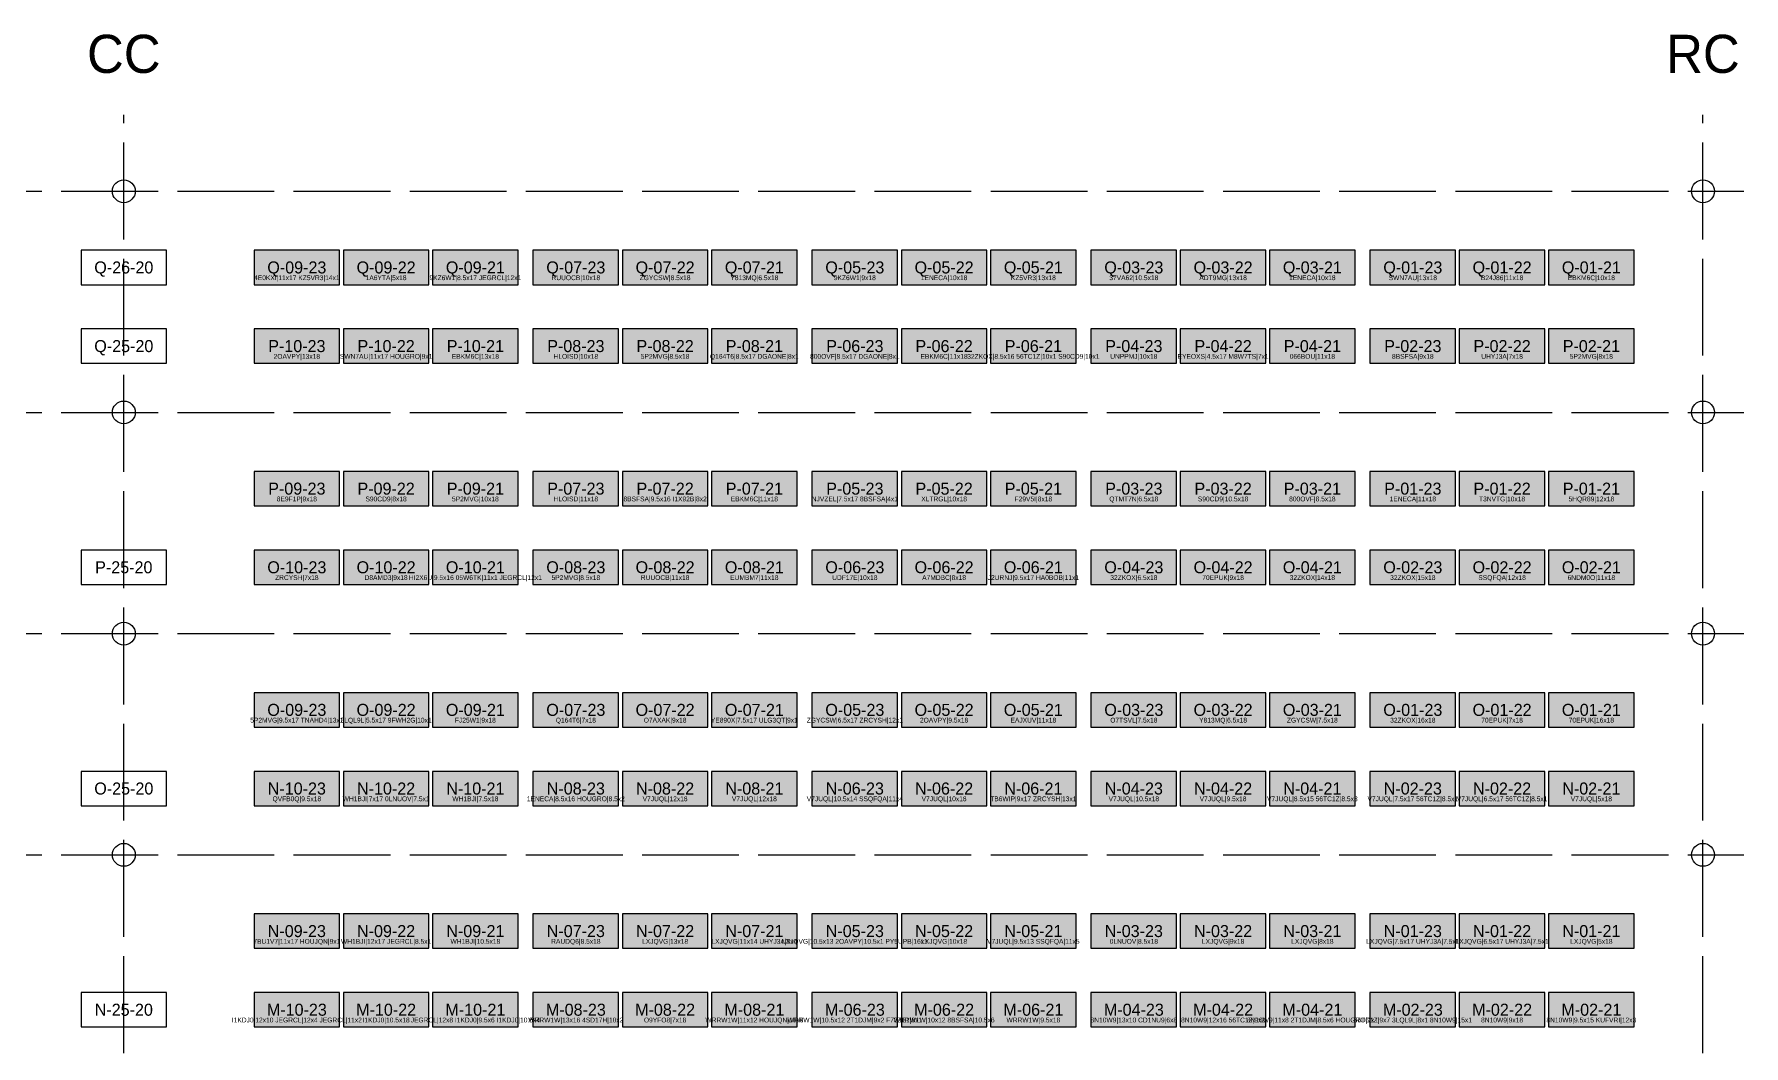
# Model space of a CAD drawing. Header units: metres. Extents: x 0 to 111, y -140 to 53.
# Drawn here: x 26.03 to 48.46, y -28.2 to -14.94 of the extents above; entities that cross this region are included whole.
import ezdxf
from ezdxf.enums import TextEntityAlignment as Align

# ---------------------------------------------------------------- set-up
doc = ezdxf.new("R2010")
doc.units = ezdxf.units.M
doc.linetypes.add('DASHED', pattern=[1.524, 1.27, -0.254])
for name, color, linetype in [('CROSS_AISLES', 4, 'Continuous'), ('LABELS', 7, 'Continuous'), ('RACK_L2', 7, 'Continuous'), ('STOCK_ONLY', 254, 'Continuous'), ('SUPPORT_POINTS', 8, 'Continuous'), ('WALKWAYS', 8, 'Continuous')]:
    doc.layers.add(name, color=color, linetype=linetype)

msp = doc.modelspace()

# ---------------------------------------------------------------- hatches: boundary and pattern name
at = {"layer": 'STOCK_ONLY'}
for points in [[(28.912, -18.226), (30.035, -18.226), (30.035, -17.775), (28.912, -17.775)], [(30.084, -18.226), (31.206, -18.226), (31.206, -17.775), (30.084, -17.775)], [(31.255, -18.226), (32.377, -18.226), (32.377, -17.775), (31.255, -17.775)], [(32.572, -18.226), (33.695, -18.226), (33.695, -17.775), (32.572, -17.775)], [(33.744, -18.226), (34.866, -18.226), (34.866, -17.775), (33.744, -17.775)], [(34.915, -18.226), (36.037, -18.226), (36.037, -17.775), (34.915, -17.775)], [(36.232, -18.226), (37.355, -18.226), (37.355, -17.775), (36.232, -17.775)], [(37.404, -18.226), (38.526, -18.226), (38.526, -17.775), (37.404, -17.775)], [(38.575, -18.226), (39.697, -18.226), (39.697, -17.775), (38.575, -17.775)], [(39.892, -18.226), (41.015, -18.226), (41.015, -17.775), (39.892, -17.775)], [(41.064, -18.226), (42.186, -18.226), (42.186, -17.775), (41.064, -17.775)], [(42.235, -18.226), (43.357, -18.226), (43.357, -17.775), (42.235, -17.775)], [(43.552, -18.226), (44.675, -18.226), (44.675, -17.775), (43.552, -17.775)], [(44.724, -18.226), (45.846, -18.226), (45.846, -17.775), (44.724, -17.775)], [(45.895, -18.226), (47.017, -18.226), (47.017, -17.775), (45.895, -17.775)], [(28.912, -19.257), (30.035, -19.257), (30.035, -18.806), (28.912, -18.806)], [(30.084, -19.257), (31.206, -19.257), (31.206, -18.806), (30.084, -18.806)], [(31.255, -19.257), (32.377, -19.257), (32.377, -18.806), (31.255, -18.806)], [(32.572, -19.257), (33.695, -19.257), (33.695, -18.806), (32.572, -18.806)], [(33.744, -19.257), (34.866, -19.257), (34.866, -18.806), (33.744, -18.806)], [(34.915, -19.257), (36.037, -19.257), (36.037, -18.806), (34.915, -18.806)], [(36.232, -19.257), (37.355, -19.257), (37.355, -18.806), (36.232, -18.806)], [(37.404, -19.257), (38.526, -19.257), (38.526, -18.806), (37.404, -18.806)], [(38.575, -19.257), (39.697, -19.257), (39.697, -18.806), (38.575, -18.806)], [(39.892, -19.257), (41.015, -19.257), (41.015, -18.806), (39.892, -18.806)], [(41.064, -19.257), (42.186, -19.257), (42.186, -18.806), (41.064, -18.806)], [(42.235, -19.257), (43.357, -19.257), (43.357, -18.806), (42.235, -18.806)], [(43.552, -19.257), (44.675, -19.257), (44.675, -18.806), (43.552, -18.806)], [(44.724, -19.257), (45.846, -19.257), (45.846, -18.806), (44.724, -18.806)], [(45.895, -19.257), (47.017, -19.257), (47.017, -18.806), (45.895, -18.806)], [(28.912, -21.126), (30.035, -21.126), (30.035, -20.675), (28.912, -20.675)], [(30.084, -21.126), (31.206, -21.126), (31.206, -20.675), (30.084, -20.675)], [(31.255, -21.126), (32.377, -21.126), (32.377, -20.675), (31.255, -20.675)], [(32.572, -21.126), (33.695, -21.126), (33.695, -20.675), (32.572, -20.675)], [(33.744, -21.126), (34.866, -21.126), (34.866, -20.675), (33.744, -20.675)], [(34.915, -21.126), (36.037, -21.126), (36.037, -20.675), (34.915, -20.675)], [(36.232, -21.126), (37.355, -21.126), (37.355, -20.675), (36.232, -20.675)], [(37.404, -21.126), (38.526, -21.126), (38.526, -20.675), (37.404, -20.675)], [(38.575, -21.126), (39.697, -21.126), (39.697, -20.675), (38.575, -20.675)], [(39.892, -21.126), (41.015, -21.126), (41.015, -20.675), (39.892, -20.675)], [(41.064, -21.126), (42.186, -21.126), (42.186, -20.675), (41.064, -20.675)], [(42.235, -21.126), (43.357, -21.126), (43.357, -20.675), (42.235, -20.675)], [(43.552, -21.126), (44.675, -21.126), (44.675, -20.675), (43.552, -20.675)], [(44.724, -21.126), (45.846, -21.126), (45.846, -20.675), (44.724, -20.675)], [(45.895, -21.126), (47.017, -21.126), (47.017, -20.675), (45.895, -20.675)], [(28.912, -22.157), (30.035, -22.157), (30.035, -21.706), (28.912, -21.706)], [(30.084, -22.157), (31.206, -22.157), (31.206, -21.706), (30.084, -21.706)], [(31.255, -22.157), (32.377, -22.157), (32.377, -21.706), (31.255, -21.706)], [(32.572, -22.157), (33.695, -22.157), (33.695, -21.706), (32.572, -21.706)], [(33.744, -22.157), (34.866, -22.157), (34.866, -21.706), (33.744, -21.706)], [(34.915, -22.157), (36.037, -22.157), (36.037, -21.706), (34.915, -21.706)], [(36.232, -22.157), (37.355, -22.157), (37.355, -21.706), (36.232, -21.706)], [(37.404, -22.157), (38.526, -22.157), (38.526, -21.706), (37.404, -21.706)], [(38.575, -22.157), (39.697, -22.157), (39.697, -21.706), (38.575, -21.706)], [(39.892, -22.157), (41.015, -22.157), (41.015, -21.706), (39.892, -21.706)], [(41.064, -22.157), (42.186, -22.157), (42.186, -21.706), (41.064, -21.706)], [(42.235, -22.157), (43.357, -22.157), (43.357, -21.706), (42.235, -21.706)], [(43.552, -22.157), (44.675, -22.157), (44.675, -21.706), (43.552, -21.706)], [(44.724, -22.157), (45.846, -22.157), (45.846, -21.706), (44.724, -21.706)], [(45.895, -22.157), (47.017, -22.157), (47.017, -21.706), (45.895, -21.706)], [(28.912, -24.026), (30.035, -24.026), (30.035, -23.575), (28.912, -23.575)], [(30.084, -24.026), (31.206, -24.026), (31.206, -23.575), (30.084, -23.575)], [(31.255, -24.026), (32.377, -24.026), (32.377, -23.575), (31.255, -23.575)], [(32.572, -24.026), (33.695, -24.026), (33.695, -23.575), (32.572, -23.575)], [(33.744, -24.026), (34.866, -24.026), (34.866, -23.575), (33.744, -23.575)], [(34.915, -24.026), (36.037, -24.026), (36.037, -23.575), (34.915, -23.575)], [(36.232, -24.026), (37.355, -24.026), (37.355, -23.575), (36.232, -23.575)], [(37.404, -24.026), (38.526, -24.026), (38.526, -23.575), (37.404, -23.575)], [(38.575, -24.026), (39.697, -24.026), (39.697, -23.575), (38.575, -23.575)], [(39.892, -24.026), (41.015, -24.026), (41.015, -23.575), (39.892, -23.575)], [(41.064, -24.026), (42.186, -24.026), (42.186, -23.575), (41.064, -23.575)], [(42.235, -24.026), (43.357, -24.026), (43.357, -23.575), (42.235, -23.575)], [(43.552, -24.026), (44.675, -24.026), (44.675, -23.575), (43.552, -23.575)], [(44.724, -24.026), (45.846, -24.026), (45.846, -23.575), (44.724, -23.575)], [(45.895, -24.026), (47.017, -24.026), (47.017, -23.575), (45.895, -23.575)], [(28.912, -25.057), (30.035, -25.057), (30.035, -24.606), (28.912, -24.606)], [(30.084, -25.057), (31.206, -25.057), (31.206, -24.606), (30.084, -24.606)], [(31.255, -25.057), (32.377, -25.057), (32.377, -24.606), (31.255, -24.606)], [(32.572, -25.057), (33.695, -25.057), (33.695, -24.606), (32.572, -24.606)], [(33.744, -25.057), (34.866, -25.057), (34.866, -24.606), (33.744, -24.606)], [(34.915, -25.057), (36.037, -25.057), (36.037, -24.606), (34.915, -24.606)], [(36.232, -25.057), (37.355, -25.057), (37.355, -24.606), (36.232, -24.606)], [(37.404, -25.057), (38.526, -25.057), (38.526, -24.606), (37.404, -24.606)], [(38.575, -25.057), (39.697, -25.057), (39.697, -24.606), (38.575, -24.606)], [(39.892, -25.057), (41.015, -25.057), (41.015, -24.606), (39.892, -24.606)], [(41.064, -25.057), (42.186, -25.057), (42.186, -24.606), (41.064, -24.606)], [(42.235, -25.057), (43.357, -25.057), (43.357, -24.606), (42.235, -24.606)], [(43.552, -25.057), (44.675, -25.057), (44.675, -24.606), (43.552, -24.606)], [(44.724, -25.057), (45.846, -25.057), (45.846, -24.606), (44.724, -24.606)], [(45.895, -25.057), (47.017, -25.057), (47.017, -24.606), (45.895, -24.606)], [(28.912, -26.926), (30.035, -26.926), (30.035, -26.475), (28.912, -26.475)], [(30.084, -26.926), (31.206, -26.926), (31.206, -26.475), (30.084, -26.475)], [(31.255, -26.926), (32.377, -26.926), (32.377, -26.475), (31.255, -26.475)], [(32.572, -26.926), (33.695, -26.926), (33.695, -26.475), (32.572, -26.475)], [(33.744, -26.926), (34.866, -26.926), (34.866, -26.475), (33.744, -26.475)], [(34.915, -26.926), (36.037, -26.926), (36.037, -26.475), (34.915, -26.475)], [(36.232, -26.926), (37.355, -26.926), (37.355, -26.475), (36.232, -26.475)], [(37.404, -26.926), (38.526, -26.926), (38.526, -26.475), (37.404, -26.475)], [(38.575, -26.926), (39.697, -26.926), (39.697, -26.475), (38.575, -26.475)], [(39.892, -26.926), (41.015, -26.926), (41.015, -26.475), (39.892, -26.475)], [(41.064, -26.926), (42.186, -26.926), (42.186, -26.475), (41.064, -26.475)], [(42.235, -26.926), (43.357, -26.926), (43.357, -26.475), (42.235, -26.475)], [(43.552, -26.926), (44.675, -26.926), (44.675, -26.475), (43.552, -26.475)], [(44.724, -26.926), (45.846, -26.926), (45.846, -26.475), (44.724, -26.475)], [(45.895, -26.926), (47.017, -26.926), (47.017, -26.475), (45.895, -26.475)], [(28.912, -27.957), (30.035, -27.957), (30.035, -27.506), (28.912, -27.506)], [(30.084, -27.957), (31.206, -27.957), (31.206, -27.506), (30.084, -27.506)], [(31.255, -27.957), (32.377, -27.957), (32.377, -27.506), (31.255, -27.506)], [(32.572, -27.957), (33.695, -27.957), (33.695, -27.506), (32.572, -27.506)], [(33.744, -27.957), (34.866, -27.957), (34.866, -27.506), (33.744, -27.506)], [(34.915, -27.957), (36.037, -27.957), (36.037, -27.506), (34.915, -27.506)], [(36.232, -27.957), (37.355, -27.957), (37.355, -27.506), (36.232, -27.506)], [(37.404, -27.957), (38.526, -27.957), (38.526, -27.506), (37.404, -27.506)], [(38.575, -27.957), (39.697, -27.957), (39.697, -27.506), (38.575, -27.506)], [(39.892, -27.957), (41.015, -27.957), (41.015, -27.506), (39.892, -27.506)], [(41.064, -27.957), (42.186, -27.957), (42.186, -27.506), (41.064, -27.506)], [(42.235, -27.957), (43.357, -27.957), (43.357, -27.506), (42.235, -27.506)], [(43.552, -27.957), (44.675, -27.957), (44.675, -27.506), (43.552, -27.506)], [(44.724, -27.957), (45.846, -27.957), (45.846, -27.506), (44.724, -27.506)], [(45.895, -27.957), (47.017, -27.957), (47.017, -27.506), (45.895, -27.506)]]:
    msp.add_hatch(color=254, dxfattribs=at).paths.add_polyline_path(points)

# ---------------------------------------------------------------- linework, layer by layer
at = {"layer": 'CROSS_AISLES', "linetype": 'DASHED'}
for p, q in [((27.204, -66.4), (27.204, -16)), ((47.92, -66.4), (47.92, -16))]:
    msp.add_line(p, q, dxfattribs=at)
at = {"layer": 'RACK_L2'}
for points in [[(26.643, -18.226), (27.766, -18.226), (27.766, -17.775), (26.643, -17.775)], [(28.912, -18.226), (30.035, -18.226), (30.035, -17.775), (28.912, -17.775)], [(30.084, -18.226), (31.206, -18.226), (31.206, -17.775), (30.084, -17.775)], [(31.255, -18.226), (32.377, -18.226), (32.377, -17.775), (31.255, -17.775)], [(32.572, -18.226), (33.695, -18.226), (33.695, -17.775), (32.572, -17.775)], [(33.744, -18.226), (34.866, -18.226), (34.866, -17.775), (33.744, -17.775)], [(34.915, -18.226), (36.037, -18.226), (36.037, -17.775), (34.915, -17.775)], [(36.232, -18.226), (37.355, -18.226), (37.355, -17.775), (36.232, -17.775)], [(37.404, -18.226), (38.526, -18.226), (38.526, -17.775), (37.404, -17.775)], [(38.575, -18.226), (39.697, -18.226), (39.697, -17.775), (38.575, -17.775)], [(39.892, -18.226), (41.015, -18.226), (41.015, -17.775), (39.892, -17.775)], [(41.064, -18.226), (42.186, -18.226), (42.186, -17.775), (41.064, -17.775)], [(42.235, -18.226), (43.357, -18.226), (43.357, -17.775), (42.235, -17.775)], [(43.552, -18.226), (44.675, -18.226), (44.675, -17.775), (43.552, -17.775)], [(44.724, -18.226), (45.846, -18.226), (45.846, -17.775), (44.724, -17.775)], [(45.895, -18.226), (47.017, -18.226), (47.017, -17.775), (45.895, -17.775)], [(26.643, -19.257), (27.766, -19.257), (27.766, -18.806), (26.643, -18.806)], [(28.912, -19.257), (30.035, -19.257), (30.035, -18.806), (28.912, -18.806)], [(30.084, -19.257), (31.206, -19.257), (31.206, -18.806), (30.084, -18.806)], [(31.255, -19.257), (32.377, -19.257), (32.377, -18.806), (31.255, -18.806)], [(32.572, -19.257), (33.695, -19.257), (33.695, -18.806), (32.572, -18.806)], [(33.744, -19.257), (34.866, -19.257), (34.866, -18.806), (33.744, -18.806)], [(34.915, -19.257), (36.037, -19.257), (36.037, -18.806), (34.915, -18.806)], [(36.232, -19.257), (37.355, -19.257), (37.355, -18.806), (36.232, -18.806)], [(37.404, -19.257), (38.526, -19.257), (38.526, -18.806), (37.404, -18.806)], [(38.575, -19.257), (39.697, -19.257), (39.697, -18.806), (38.575, -18.806)], [(39.892, -19.257), (41.015, -19.257), (41.015, -18.806), (39.892, -18.806)], [(41.064, -19.257), (42.186, -19.257), (42.186, -18.806), (41.064, -18.806)], [(42.235, -19.257), (43.357, -19.257), (43.357, -18.806), (42.235, -18.806)], [(43.552, -19.257), (44.675, -19.257), (44.675, -18.806), (43.552, -18.806)], [(44.724, -19.257), (45.846, -19.257), (45.846, -18.806), (44.724, -18.806)], [(45.895, -19.257), (47.017, -19.257), (47.017, -18.806), (45.895, -18.806)], [(28.912, -21.126), (30.035, -21.126), (30.035, -20.675), (28.912, -20.675)], [(30.084, -21.126), (31.206, -21.126), (31.206, -20.675), (30.084, -20.675)], [(31.255, -21.126), (32.377, -21.126), (32.377, -20.675), (31.255, -20.675)], [(32.572, -21.126), (33.695, -21.126), (33.695, -20.675), (32.572, -20.675)], [(33.744, -21.126), (34.866, -21.126), (34.866, -20.675), (33.744, -20.675)], [(34.915, -21.126), (36.037, -21.126), (36.037, -20.675), (34.915, -20.675)], [(36.232, -21.126), (37.355, -21.126), (37.355, -20.675), (36.232, -20.675)], [(37.404, -21.126), (38.526, -21.126), (38.526, -20.675), (37.404, -20.675)], [(38.575, -21.126), (39.697, -21.126), (39.697, -20.675), (38.575, -20.675)], [(39.892, -21.126), (41.015, -21.126), (41.015, -20.675), (39.892, -20.675)], [(41.064, -21.126), (42.186, -21.126), (42.186, -20.675), (41.064, -20.675)], [(42.235, -21.126), (43.357, -21.126), (43.357, -20.675), (42.235, -20.675)], [(43.552, -21.126), (44.675, -21.126), (44.675, -20.675), (43.552, -20.675)], [(44.724, -21.126), (45.846, -21.126), (45.846, -20.675), (44.724, -20.675)], [(45.895, -21.126), (47.017, -21.126), (47.017, -20.675), (45.895, -20.675)], [(26.643, -22.157), (27.766, -22.157), (27.766, -21.706), (26.643, -21.706)], [(28.912, -22.157), (30.035, -22.157), (30.035, -21.706), (28.912, -21.706)], [(30.084, -22.157), (31.206, -22.157), (31.206, -21.706), (30.084, -21.706)], [(31.255, -22.157), (32.377, -22.157), (32.377, -21.706), (31.255, -21.706)], [(32.572, -22.157), (33.695, -22.157), (33.695, -21.706), (32.572, -21.706)], [(33.744, -22.157), (34.866, -22.157), (34.866, -21.706), (33.744, -21.706)], [(34.915, -22.157), (36.037, -22.157), (36.037, -21.706), (34.915, -21.706)], [(36.232, -22.157), (37.355, -22.157), (37.355, -21.706), (36.232, -21.706)], [(37.404, -22.157), (38.526, -22.157), (38.526, -21.706), (37.404, -21.706)], [(38.575, -22.157), (39.697, -22.157), (39.697, -21.706), (38.575, -21.706)], [(39.892, -22.157), (41.015, -22.157), (41.015, -21.706), (39.892, -21.706)], [(41.064, -22.157), (42.186, -22.157), (42.186, -21.706), (41.064, -21.706)], [(42.235, -22.157), (43.357, -22.157), (43.357, -21.706), (42.235, -21.706)], [(43.552, -22.157), (44.675, -22.157), (44.675, -21.706), (43.552, -21.706)], [(44.724, -22.157), (45.846, -22.157), (45.846, -21.706), (44.724, -21.706)], [(45.895, -22.157), (47.017, -22.157), (47.017, -21.706), (45.895, -21.706)], [(28.912, -24.026), (30.035, -24.026), (30.035, -23.575), (28.912, -23.575)], [(30.084, -24.026), (31.206, -24.026), (31.206, -23.575), (30.084, -23.575)], [(31.255, -24.026), (32.377, -24.026), (32.377, -23.575), (31.255, -23.575)], [(32.572, -24.026), (33.695, -24.026), (33.695, -23.575), (32.572, -23.575)], [(33.744, -24.026), (34.866, -24.026), (34.866, -23.575), (33.744, -23.575)], [(34.915, -24.026), (36.037, -24.026), (36.037, -23.575), (34.915, -23.575)], [(36.232, -24.026), (37.355, -24.026), (37.355, -23.575), (36.232, -23.575)], [(37.404, -24.026), (38.526, -24.026), (38.526, -23.575), (37.404, -23.575)], [(38.575, -24.026), (39.697, -24.026), (39.697, -23.575), (38.575, -23.575)], [(39.892, -24.026), (41.015, -24.026), (41.015, -23.575), (39.892, -23.575)], [(41.064, -24.026), (42.186, -24.026), (42.186, -23.575), (41.064, -23.575)], [(42.235, -24.026), (43.357, -24.026), (43.357, -23.575), (42.235, -23.575)], [(43.552, -24.026), (44.675, -24.026), (44.675, -23.575), (43.552, -23.575)], [(44.724, -24.026), (45.846, -24.026), (45.846, -23.575), (44.724, -23.575)], [(45.895, -24.026), (47.017, -24.026), (47.017, -23.575), (45.895, -23.575)], [(26.643, -25.057), (27.766, -25.057), (27.766, -24.606), (26.643, -24.606)], [(28.912, -25.057), (30.035, -25.057), (30.035, -24.606), (28.912, -24.606)], [(30.084, -25.057), (31.206, -25.057), (31.206, -24.606), (30.084, -24.606)], [(31.255, -25.057), (32.377, -25.057), (32.377, -24.606), (31.255, -24.606)], [(32.572, -25.057), (33.695, -25.057), (33.695, -24.606), (32.572, -24.606)], [(33.744, -25.057), (34.866, -25.057), (34.866, -24.606), (33.744, -24.606)], [(34.915, -25.057), (36.037, -25.057), (36.037, -24.606), (34.915, -24.606)], [(36.232, -25.057), (37.355, -25.057), (37.355, -24.606), (36.232, -24.606)], [(37.404, -25.057), (38.526, -25.057), (38.526, -24.606), (37.404, -24.606)], [(38.575, -25.057), (39.697, -25.057), (39.697, -24.606), (38.575, -24.606)], [(39.892, -25.057), (41.015, -25.057), (41.015, -24.606), (39.892, -24.606)], [(41.064, -25.057), (42.186, -25.057), (42.186, -24.606), (41.064, -24.606)], [(42.235, -25.057), (43.357, -25.057), (43.357, -24.606), (42.235, -24.606)], [(43.552, -25.057), (44.675, -25.057), (44.675, -24.606), (43.552, -24.606)], [(44.724, -25.057), (45.846, -25.057), (45.846, -24.606), (44.724, -24.606)], [(45.895, -25.057), (47.017, -25.057), (47.017, -24.606), (45.895, -24.606)], [(28.912, -26.926), (30.035, -26.926), (30.035, -26.475), (28.912, -26.475)], [(30.084, -26.926), (31.206, -26.926), (31.206, -26.475), (30.084, -26.475)], [(31.255, -26.926), (32.377, -26.926), (32.377, -26.475), (31.255, -26.475)], [(32.572, -26.926), (33.695, -26.926), (33.695, -26.475), (32.572, -26.475)], [(33.744, -26.926), (34.866, -26.926), (34.866, -26.475), (33.744, -26.475)], [(34.915, -26.926), (36.037, -26.926), (36.037, -26.475), (34.915, -26.475)], [(36.232, -26.926), (37.355, -26.926), (37.355, -26.475), (36.232, -26.475)], [(37.404, -26.926), (38.526, -26.926), (38.526, -26.475), (37.404, -26.475)], [(38.575, -26.926), (39.697, -26.926), (39.697, -26.475), (38.575, -26.475)], [(39.892, -26.926), (41.015, -26.926), (41.015, -26.475), (39.892, -26.475)], [(41.064, -26.926), (42.186, -26.926), (42.186, -26.475), (41.064, -26.475)], [(42.235, -26.926), (43.357, -26.926), (43.357, -26.475), (42.235, -26.475)], [(43.552, -26.926), (44.675, -26.926), (44.675, -26.475), (43.552, -26.475)], [(44.724, -26.926), (45.846, -26.926), (45.846, -26.475), (44.724, -26.475)], [(45.895, -26.926), (47.017, -26.926), (47.017, -26.475), (45.895, -26.475)], [(26.643, -27.957), (27.766, -27.957), (27.766, -27.506), (26.643, -27.506)], [(28.912, -27.957), (30.035, -27.957), (30.035, -27.506), (28.912, -27.506)], [(30.084, -27.957), (31.206, -27.957), (31.206, -27.506), (30.084, -27.506)], [(31.255, -27.957), (32.377, -27.957), (32.377, -27.506), (31.255, -27.506)], [(32.572, -27.957), (33.695, -27.957), (33.695, -27.506), (32.572, -27.506)], [(33.744, -27.957), (34.866, -27.957), (34.866, -27.506), (33.744, -27.506)], [(34.915, -27.957), (36.037, -27.957), (36.037, -27.506), (34.915, -27.506)], [(36.232, -27.957), (37.355, -27.957), (37.355, -27.506), (36.232, -27.506)], [(37.404, -27.957), (38.526, -27.957), (38.526, -27.506), (37.404, -27.506)], [(38.575, -27.957), (39.697, -27.957), (39.697, -27.506), (38.575, -27.506)], [(39.892, -27.957), (41.015, -27.957), (41.015, -27.506), (39.892, -27.506)], [(41.064, -27.957), (42.186, -27.957), (42.186, -27.506), (41.064, -27.506)], [(42.235, -27.957), (43.357, -27.957), (43.357, -27.506), (42.235, -27.506)], [(43.552, -27.957), (44.675, -27.957), (44.675, -27.506), (43.552, -27.506)], [(44.724, -27.957), (45.846, -27.957), (45.846, -27.506), (44.724, -27.506)], [(45.895, -27.957), (47.017, -27.957), (47.017, -27.506), (45.895, -27.506)]]:
    msp.add_lwpolyline(points, close=True, dxfattribs=at)
at = {"layer": 'SUPPORT_POINTS'}
for centre in [(27.204, -17.001), (47.92, -17.001), (27.204, -19.901), (47.92, -19.901), (27.204, -22.801), (47.92, -22.801), (27.204, -25.701), (47.92, -25.701)]:
    msp.add_circle(centre, 0.15, dxfattribs=at)
at = {"layer": 'WALKWAYS', "linetype": 'DASHED'}
for p, q in [((2, -17.001), (48.456, -17.001)), ((2, -19.901), (48.456, -19.901)), ((2, -22.801), (48.456, -22.801)), ((2, -25.701), (48.456, -25.701))]:
    msp.add_line(p, q, dxfattribs=at)

# ---------------------------------------------------------------- texts
at = {"layer": 'CROSS_AISLES'}
for s, p in [('CC', (27.204, -15.2)), ('RC', (47.92, -15.2))]:
    msp.add_text(s, height=0.5, dxfattribs=at).set_placement(p, align=Align.MIDDLE_CENTER)
at = {"layer": 'LABELS'}
for s, height, p in [('Q-26-20', 0.1579, (27.204, -18)), ('Q-09-23', 0.1579, (29.474, -18)), ('Q-09-22', 0.1579, (30.645, -18)), ('Q-09-21', 0.1579, (31.816, -18)), ('Q-07-23', 0.1579, (33.134, -18)), ('Q-07-22', 0.1579, (34.305, -18)), ('Q-07-21', 0.1579, (35.476, -18)), ('Q-05-23', 0.1579, (36.794, -18)), ('Q-05-22', 0.1579, (37.965, -18)), ('Q-05-21', 0.1579, (39.136, -18)), ('Q-03-23', 0.1579, (40.454, -18)), ('Q-03-22', 0.1579, (41.625, -18)), ('Q-03-21', 0.1579, (42.796, -18)), ('Q-01-23', 0.1579, (44.114, -18)), ('Q-01-22', 0.1579, (45.285, -18)), ('Q-01-21', 0.1579, (46.456, -18)), ('4E0KXI|11x17 KZ5VR3|14x1', 0.06314, (29.474, -18.135)), ('1A6YTA|5x18', 0.06314, (30.645, -18.135)), ('9KZ6W1|8.5x17 JEGRCL|12x1', 0.06314, (31.816, -18.135)), ('RUUOCB|10x18', 0.06314, (33.134, -18.135)), ('ZGYCSW|8.5x18', 0.06314, (34.305, -18.135)), ('Y813MQ|6.5x18', 0.06314, (35.476, -18.135)), ('9KZ6W1|9x18', 0.06314, (36.794, -18.135)), ('1ENECA|10x18', 0.06314, (37.965, -18.135)), ('KZ5VR3|13x18', 0.06314, (39.136, -18.135)), ('37VA62|10.5x18', 0.06314, (40.454, -18.135)), ('ADT9MG|13x18', 0.06314, (41.625, -18.135)), ('1ENECA|10x18', 0.06314, (42.796, -18.135)), ('SWN7AU|13x18', 0.06314, (44.114, -18.135)), ('B24J86|11x18', 0.06314, (45.285, -18.135)), ('EBKM6C|10x18', 0.06314, (46.456, -18.135)), ('Q-25-20', 0.1579, (27.204, -19.031)), ('P-10-23', 0.1579, (29.474, -19.031)), ('P-10-22', 0.1579, (30.645, -19.031)), ('P-10-21', 0.1579, (31.816, -19.031)), ('P-08-23', 0.1579, (33.134, -19.031)), ('P-08-22', 0.1579, (34.305, -19.031)), ('P-08-21', 0.1579, (35.476, -19.031)), ('P-06-23', 0.1579, (36.794, -19.031)), ('P-06-22', 0.1579, (37.965, -19.031)), ('P-06-21', 0.1579, (39.136, -19.031)), ('P-04-23', 0.1579, (40.454, -19.031)), ('P-04-22', 0.1579, (41.625, -19.031)), ('P-04-21', 0.1579, (42.796, -19.031)), ('P-02-23', 0.1579, (44.114, -19.031)), ('P-02-22', 0.1579, (45.285, -19.031)), ('P-02-21', 0.1579, (46.456, -19.031)), ('2OAVPY|13x18', 0.06314, (29.474, -19.166)), ('SWN7AU|11x17 HOUGRO|9x1', 0.06314, (30.645, -19.166)), ('EBKM6C|13x18', 0.06314, (31.816, -19.166)), ('HLOISD|10x18', 0.06314, (33.134, -19.166)), ('5P2MVG|8.5x18', 0.06314, (34.305, -19.166)), ('Q164T6|8.5x17 DGAONE|8x1', 0.06314, (35.476, -19.166)), ('800OVF|8.5x17 DGAONE|8x1', 0.06314, (36.794, -19.166)), ('EBKM6C|11x18', 0.06314, (37.965, -19.166)), ('32ZKOX|8.5x16 56TC1Z|10x1 S90CD9|10x1', 0.06314, (39.136, -19.166)), ('UNPPMJ|10x18', 0.06314, (40.454, -19.166)), ('EYEOXS|4.5x17 M8W7TS|7x1', 0.06314, (41.625, -19.166)), ('066BOU|11x18', 0.06314, (42.796, -19.166)), ('8BSFSA|9x18', 0.06314, (44.114, -19.166)), ('UHYJ3A|7x18', 0.06314, (45.285, -19.166)), ('5P2MVG|8x18', 0.06314, (46.456, -19.166)), ('P-09-23', 0.1579, (29.474, -20.9)), ('P-09-22', 0.1579, (30.645, -20.9)), ('P-09-21', 0.1579, (31.816, -20.9)), ('P-07-23', 0.1579, (33.134, -20.9)), ('P-07-22', 0.1579, (34.305, -20.9)), ('P-07-21', 0.1579, (35.476, -20.9)), ('P-05-23', 0.1579, (36.794, -20.9)), ('P-05-22', 0.1579, (37.965, -20.9)), ('P-05-21', 0.1579, (39.136, -20.9)), ('P-03-23', 0.1579, (40.454, -20.9)), ('P-03-22', 0.1579, (41.625, -20.9)), ('P-03-21', 0.1579, (42.796, -20.9)), ('P-01-23', 0.1579, (44.114, -20.9)), ('P-01-22', 0.1579, (45.285, -20.9)), ('P-01-21', 0.1579, (46.456, -20.9)), ('8E9F1P|9x18', 0.06314, (29.474, -21.035)), ('S90CD9|8x18', 0.06314, (30.645, -21.035)), ('5P2MVG|10x18', 0.06314, (31.816, -21.035)), ('HLOISD|11x18', 0.06314, (33.134, -21.035)), ('8BSFSA|9.5x16 I1X92B|8x2', 0.06314, (34.305, -21.035)), ('EBKM6C|11x18', 0.06314, (35.476, -21.035)), ('NJVZEL|7.5x17 8BSFSA|4x1', 0.06314, (36.794, -21.035)), ('XLTRGL|10x18', 0.06314, (37.965, -21.035)), ('F29V5I|8x18', 0.06314, (39.136, -21.035)), ('QTMT7N|6.5x18', 0.06314, (40.454, -21.035)), ('S90CD9|10.5x18', 0.06314, (41.625, -21.035)), ('800OVF|8.5x18', 0.06314, (42.796, -21.035)), ('1ENECA|11x18', 0.06314, (44.114, -21.035)), ('T3NVTG|10x18', 0.06314, (45.285, -21.035)), ('5HQR89|12x18', 0.06314, (46.456, -21.035)), ('P-25-20', 0.1579, (27.204, -21.931)), ('O-10-23', 0.1579, (29.474, -21.931)), ('O-10-22', 0.1579, (30.645, -21.931)), ('O-10-21', 0.1579, (31.816, -21.931)), ('O-08-23', 0.1579, (33.134, -21.931)), ('O-08-22', 0.1579, (34.305, -21.931)), ('O-08-21', 0.1579, (35.476, -21.931)), ('O-06-23', 0.1579, (36.794, -21.931)), ('O-06-22', 0.1579, (37.965, -21.931)), ('O-06-21', 0.1579, (39.136, -21.931)), ('O-04-23', 0.1579, (40.454, -21.931)), ('O-04-22', 0.1579, (41.625, -21.931)), ('O-04-21', 0.1579, (42.796, -21.931)), ('O-02-23', 0.1579, (44.114, -21.931)), ('O-02-22', 0.1579, (45.285, -21.931)), ('O-02-21', 0.1579, (46.456, -21.931)), ('ZRCYSH|7x18', 0.06314, (29.474, -22.066)), ('D8AMD3|9x18', 0.06314, (30.645, -22.066)), ('HI2X6U|9.5x16 05W6TK|11x1 JEGRCL|12x1', 0.06314, (31.816, -22.066)), ('5P2MVG|8.5x18', 0.06314, (33.134, -22.066)), ('RUUOCB|11x18', 0.06314, (34.305, -22.066)), ('EUMBM7|11x18', 0.06314, (35.476, -22.066)), ('UDF17E|10x18', 0.06314, (36.794, -22.066)), ('A7MDBC|8x18', 0.06314, (37.965, -22.066)), ('J2URNJ|9.5x17 HA0BOB|11x1', 0.06314, (39.136, -22.066)), ('32ZKOX|6.5x18', 0.06314, (40.454, -22.066)), ('70EPUK|9x18', 0.06314, (41.625, -22.066)), ('32ZKOX|14x18', 0.06314, (42.796, -22.066)), ('32ZKOX|15x18', 0.06314, (44.114, -22.066)), ('SSQFQA|12x18', 0.06314, (45.285, -22.066)), ('6NDM0O|11x18', 0.06314, (46.456, -22.066)), ('O-09-23', 0.1579, (29.474, -23.8)), ('O-09-22', 0.1579, (30.645, -23.8)), ('O-09-21', 0.1579, (31.816, -23.8)), ('O-07-23', 0.1579, (33.134, -23.8)), ('O-07-22', 0.1579, (34.305, -23.8)), ('O-07-21', 0.1579, (35.476, -23.8)), ('O-05-23', 0.1579, (36.794, -23.8)), ('O-05-22', 0.1579, (37.965, -23.8)), ('O-05-21', 0.1579, (39.136, -23.8)), ('O-03-23', 0.1579, (40.454, -23.8)), ('O-03-22', 0.1579, (41.625, -23.8)), ('O-03-21', 0.1579, (42.796, -23.8)), ('O-01-23', 0.1579, (44.114, -23.8)), ('O-01-22', 0.1579, (45.285, -23.8)), ('O-01-21', 0.1579, (46.456, -23.8)), ('5P2MVG|9.5x17 TNAHD4|13x1', 0.06314, (29.474, -23.935)), ('3LQL9L|5.5x17 9FWH2G|10x1', 0.06314, (30.645, -23.935)), ('FJ25W1|9x18', 0.06314, (31.816, -23.935)), ('Q164T6|7x18', 0.06314, (33.134, -23.935)), ('O7AXAK|9x18', 0.06314, (34.305, -23.935)), ('YE890X|7.5x17 ULG3QT|9x1', 0.06314, (35.476, -23.935)), ('ZGYCSW|6.5x17 ZRCYSH|12x1', 0.06314, (36.794, -23.935)), ('2OAVPY|9.5x18', 0.06314, (37.965, -23.935)), ('EAJXUV|11x18', 0.06314, (39.136, -23.935)), ('O7TSVL|7.5x18', 0.06314, (40.454, -23.935)), ('Y813MQ|6.5x18', 0.06314, (41.625, -23.935)), ('ZGYCSW|7.5x18', 0.06314, (42.796, -23.935)), ('32ZKOX|16x18', 0.06314, (44.114, -23.935)), ('70EPUK|7x18', 0.06314, (45.285, -23.935)), ('70EPUK|16x18', 0.06314, (46.456, -23.935)), ('O-25-20', 0.1579, (27.204, -24.831)), ('N-10-23', 0.1579, (29.474, -24.831)), ('N-10-22', 0.1579, (30.645, -24.831)), ('N-10-21', 0.1579, (31.816, -24.831)), ('N-08-23', 0.1579, (33.134, -24.831)), ('N-08-22', 0.1579, (34.305, -24.831)), ('N-08-21', 0.1579, (35.476, -24.831)), ('N-06-23', 0.1579, (36.794, -24.831)), ('N-06-22', 0.1579, (37.965, -24.831)), ('N-06-21', 0.1579, (39.136, -24.831)), ('N-04-23', 0.1579, (40.454, -24.831)), ('N-04-22', 0.1579, (41.625, -24.831)), ('N-04-21', 0.1579, (42.796, -24.831)), ('N-02-23', 0.1579, (44.114, -24.831)), ('N-02-22', 0.1579, (45.285, -24.831)), ('N-02-21', 0.1579, (46.456, -24.831)), ('QVFB0Q|9.5x18', 0.06314, (29.474, -24.966)), ('WH1BJI|7x17 0LNUOV|7.5x1', 0.06314, (30.645, -24.966)), ('WH1BJI|7.5x18', 0.06314, (31.816, -24.966)), ('1ENECA|8.5x16 HOUGRO|8.5x2', 0.06314, (33.134, -24.966)), ('V7JUQL|12x18', 0.06314, (34.305, -24.966)), ('V7JUQL|12x18', 0.06314, (35.476, -24.966)), ('V7JUQL|10.5x14 SSQFQA|11x4', 0.06314, (36.794, -24.966)), ('V7JUQL|10x18', 0.06314, (37.965, -24.966)), ('TB6WIP|9x17 ZRCYSH|13x1', 0.06314, (39.136, -24.966)), ('V7JUQL|10.5x18', 0.06314, (40.454, -24.966)), ('V7JUQL|9.5x18', 0.06314, (41.625, -24.966)), ('V7JUQL|8.5x15 56TC1Z|8.5x3', 0.06314, (42.796, -24.966)), ('V7JUQL|7.5x17 56TC1Z|8.5x1', 0.06314, (44.114, -24.966)), ('V7JUQL|6.5x17 56TC1Z|8.5x1', 0.06314, (45.285, -24.966)), ('V7JUQL|5x18', 0.06314, (46.456, -24.966)), ('N-09-23', 0.1579, (29.474, -26.7)), ('N-09-22', 0.1579, (30.645, -26.7)), ('N-09-21', 0.1579, (31.816, -26.7)), ('N-07-23', 0.1579, (33.134, -26.7)), ('N-07-22', 0.1579, (34.305, -26.7)), ('N-07-21', 0.1579, (35.476, -26.7)), ('N-05-23', 0.1579, (36.794, -26.7)), ('N-05-22', 0.1579, (37.965, -26.7)), ('N-05-21', 0.1579, (39.136, -26.7)), ('N-03-23', 0.1579, (40.454, -26.7)), ('N-03-22', 0.1579, (41.625, -26.7)), ('N-03-21', 0.1579, (42.796, -26.7)), ('N-01-23', 0.1579, (44.114, -26.7)), ('N-01-22', 0.1579, (45.285, -26.7)), ('N-01-21', 0.1579, (46.456, -26.7)), ('7BU1V7|11x17 HOUJQN|9x1', 0.06314, (29.474, -26.835)), ('WH1BJI|12x17 JEGRCL|8.5x1', 0.06314, (30.645, -26.835)), ('WH1BJI|10.5x18', 0.06314, (31.816, -26.835)), ('RAUDQ6|8.5x18', 0.06314, (33.134, -26.835)), ('LXJQVG|13x18', 0.06314, (34.305, -26.835)), ('LXJQVG|11x14 UHYJ3A|8x4', 0.06314, (35.476, -26.835)), ('LXJQVG|10.5x13 2OAVPY|10.5x1 PY5UPB|16x1', 0.06314, (36.794, -26.835)), ('LXJQVG|10x18', 0.06314, (37.965, -26.835)), ('V7JUQL|9.5x13 SSQFQA|11x5', 0.06314, (39.136, -26.835)), ('0LNUOV|8.5x18', 0.06314, (40.454, -26.835)), ('LXJQVG|9x18', 0.06314, (41.625, -26.835)), ('LXJQVG|8x18', 0.06314, (42.796, -26.835)), ('LXJQVG|7.5x17 UHYJ3A|7.5x1', 0.06314, (44.114, -26.835)), ('LXJQVG|6.5x17 UHYJ3A|7.5x1', 0.06314, (45.285, -26.835)), ('LXJQVG|5x18', 0.06314, (46.456, -26.835)), ('N-25-20', 0.1579, (27.204, -27.731)), ('M-10-23', 0.1579, (29.474, -27.731)), ('M-10-22', 0.1579, (30.645, -27.731)), ('M-10-21', 0.1579, (31.816, -27.731)), ('M-08-23', 0.1579, (33.134, -27.731)), ('M-08-22', 0.1579, (34.305, -27.731)), ('M-08-21', 0.1579, (35.476, -27.731)), ('M-06-23', 0.1579, (36.794, -27.731)), ('M-06-22', 0.1579, (37.965, -27.731)), ('M-06-21', 0.1579, (39.136, -27.731)), ('M-04-23', 0.1579, (40.454, -27.731)), ('M-04-22', 0.1579, (41.625, -27.731)), ('M-04-21', 0.1579, (42.796, -27.731)), ('M-02-23', 0.1579, (44.114, -27.731)), ('M-02-22', 0.1579, (45.285, -27.731)), ('M-02-21', 0.1579, (46.456, -27.731)), ('I1KDJ0|12x10 JEGRCL|12x4 JEGRCL|11x2', 0.06314, (29.474, -27.866)), ('I1KDJ0|10.5x18', 0.06314, (30.645, -27.866)), ('JEGRCL|12x8 I1KDJ0|9.5x6 I1KDJ0|10.5x4', 0.06314, (31.816, -27.866)), ('WRRW1W|13x16 4SD17H|10x2', 0.06314, (33.134, -27.866)), ('O9YFO8|7x18', 0.06314, (34.305, -27.866)), ('WRRW1W|11x12 HOUJQN|10x6', 0.06314, (35.476, -27.866)), ('WRRW1W|10.5x12 2T1DJM|9x2 F73ZE1|8x1', 0.06314, (36.794, -27.866)), ('WRRW1W|10x12 8BSFSA|10.5x6', 0.06314, (37.965, -27.866)), ('WRRW1W|9.5x18', 0.06314, (39.136, -27.866)), ('8N10W9|13x10 CD1NU9|6x8', 0.06314, (40.454, -27.866)), ('8N10W9|12x16 56TC1Z|9x2', 0.06314, (41.625, -27.866)), ('8N10W9|11x8 2T1DJM|8.5x6 HOUGRO|9x1', 0.06314, (42.796, -27.866)), ('56TC1Z|9x7 3LQL9L|8x1 8N10W9|15x1', 0.06314, (44.114, -27.866)), ('8N10W9|9x18', 0.06314, (45.285, -27.866)), ('8N10W9|9.5x15 KUFVRI|12x3', 0.06314, (46.456, -27.866))]:
    msp.add_text(s, height=height, dxfattribs=at).set_placement(p, align=Align.MIDDLE_CENTER)

doc.saveas('drawing.dxf')
